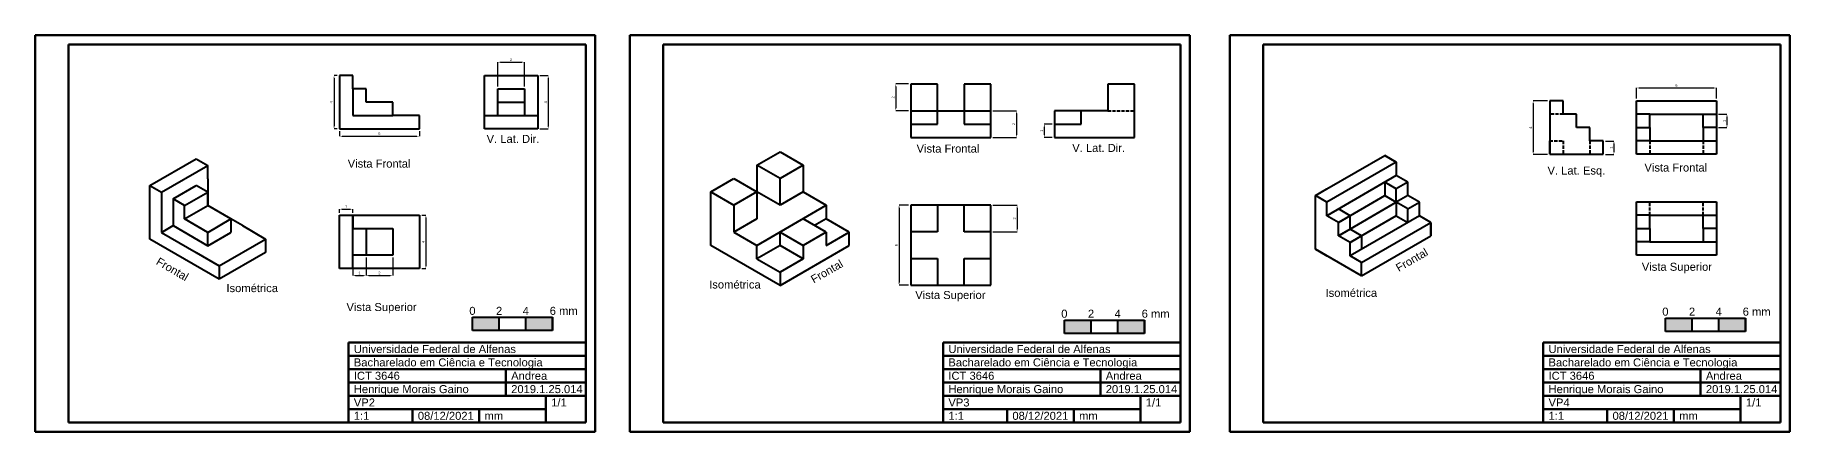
# Model space of a CAD drawing. Header units: centimetres. Extents: x 54 to 321, y 19 to 48.
# Drawn here: x 54.2 to 185.8, y 18.6 to 48.3 of the extents above; entities that cross this region are included whole.
import ezdxf
from ezdxf.enums import TextEntityAlignment as Align

# ---------------------------------------------------------------- set-up
doc = ezdxf.new("R2010")
doc.units = ezdxf.units.CM
doc.linetypes.add('ACAD_ISO02W100', pattern=[15, 12, -3])
doc.layers.get('0').update_dxf_attribs({"lineweight": 50})
for name, color, linetype, lineweight in [('ARESTA', 6, 'Continuous', 40), ('ARESTA NV', 6, 'ACAD_ISO02W100', 40), ('COTAS', 1, 'Continuous', 15), ('TEXTO', 4, 'Continuous', 30)]:
    doc.layers.add(name, color=color, linetype=linetype, lineweight=lineweight)
doc.styles.get("Standard").update_dxf_attribs({"font": 'arial.ttf'})
doc.styles.add('style1', font='arial.ttf', dxfattribs={"height": 0.6})
doc.styles.add('style1-5 cota', font='arial.ttf', dxfattribs={"height": 1})
doc.dimstyles.new('Copy of cota 1-5', dxfattribs={"dimtxt": 0.2, "dimasz": 0.2, "dimexe": 0, "dimexo": 0.1625, "dimgap": 0.1, "dimtad": 1, "dimtxsty": 'Standard', "dimcen": 0.09, "dimclrd": 256, "dimclre": 256, "dimclrt": 256, "dimadec": 0, "dimazin": 0, "dimtfac": 1, "dimtmove": 0, "dimatfit": 3, "dimfxl": 1, "dimarcsym": 0})

# ---------------------------------------------------------------- blocks, each defined once
blk = doc.blocks.new('*D14')
at = {"layer": 'COTAS', "lineweight": -2, "transparency": 16777216}
for p, q in [((119.72, 35.59), (119.01, 35.59)), ((119.01, 35.39), (119.01, 29.79)), ((119.72, 29.59), (119.01, 29.59))]:
    blk.add_line(p, q, dxfattribs=at)
at = {"layer": 'COTAS', "transparency": 16777216}
for points in [[(118.97, 35.39), (119.04, 35.39), (119.01, 35.59)], [(118.97, 29.79), (119.04, 29.79), (119.01, 29.59)]]:
    blk.add_solid(points, dxfattribs=at)
at = {"layer": 'Defpoints', "color": 0, "transparency": 16777216}
for p in [(119.88, 35.59), (119.01, 29.59), (119.88, 29.59)]:
    blk.add_point(p, dxfattribs=at)
at = {"layer": 'COTAS', "transparency": 16777216, "insert": (118.81, 32.59), "char_height": 0.2, "attachment_point": 5, "rotation": 90}
blk.add_mtext('6', dxfattribs=at)
blk = doc.blocks.new('*D15')
at = {"layer": 'COTAS', "lineweight": -2, "transparency": 16777216}
for p, q in [((126.04, 35.59), (127.86, 35.59)), ((127.86, 35.39), (127.86, 33.79)), ((126.04, 33.59), (127.86, 33.59))]:
    blk.add_line(p, q, dxfattribs=at)
at = {"layer": 'COTAS', "transparency": 16777216}
for points in [[(127.82, 35.39), (127.89, 35.39), (127.86, 35.59)], [(127.82, 33.79), (127.89, 33.79), (127.86, 33.59)]]:
    blk.add_solid(points, dxfattribs=at)
at = {"layer": 'Defpoints', "color": 0, "transparency": 16777216}
for p in [(125.88, 35.59), (125.88, 33.59), (127.86, 33.59)]:
    blk.add_point(p, dxfattribs=at)
at = {"layer": 'COTAS', "transparency": 16777216, "insert": (127.66, 34.59), "char_height": 0.2, "attachment_point": 5, "rotation": 90}
blk.add_mtext('2', dxfattribs=at)
blk = doc.blocks.new('*D16')
at = {"layer": 'COTAS', "lineweight": -2, "transparency": 16777216}
for p, q in [((119.72, 44.66), (118.76, 44.66)), ((118.76, 44.46), (118.76, 42.86)), ((119.72, 42.66), (118.76, 42.66))]:
    blk.add_line(p, q, dxfattribs=at)
at = {"layer": 'COTAS', "transparency": 16777216}
for points in [[(118.73, 44.46), (118.79, 44.46), (118.76, 44.66)], [(118.73, 42.86), (118.79, 42.86), (118.76, 42.66)]]:
    blk.add_solid(points, dxfattribs=at)
at = {"layer": 'Defpoints', "color": 0, "transparency": 16777216}
for p in [(119.88, 44.66), (118.76, 42.66), (119.88, 42.66)]:
    blk.add_point(p, dxfattribs=at)
at = {"layer": 'COTAS', "transparency": 16777216, "insert": (118.56, 43.66), "char_height": 0.2, "attachment_point": 5, "rotation": 90}
blk.add_mtext('2', dxfattribs=at)
blk = doc.blocks.new('*D17')
at = {"layer": 'COTAS', "lineweight": -2, "transparency": 16777216}
for p, q in [((126.04, 42.66), (127.81, 42.66)), ((127.81, 42.46), (127.81, 40.86)), ((126.04, 40.66), (127.81, 40.66))]:
    blk.add_line(p, q, dxfattribs=at)
at = {"layer": 'COTAS', "transparency": 16777216}
for points in [[(127.78, 42.46), (127.85, 42.46), (127.81, 42.66)], [(127.78, 40.86), (127.85, 40.86), (127.81, 40.66)]]:
    blk.add_solid(points, dxfattribs=at)
at = {"layer": 'Defpoints', "color": 0, "transparency": 16777216}
for p in [(125.88, 42.66), (125.88, 40.66), (127.81, 40.66)]:
    blk.add_point(p, dxfattribs=at)
at = {"layer": 'COTAS', "transparency": 16777216, "insert": (127.61, 41.66), "char_height": 0.2, "attachment_point": 5, "rotation": 90}
blk.add_mtext('2', dxfattribs=at)
blk = doc.blocks.new('*D18')
at = {"layer": 'COTAS', "lineweight": -2, "transparency": 16777216}
for p, q in [((130.5, 41.66), (129.9, 41.66)), ((129.9, 41.46), (129.9, 40.86)), ((130.5, 40.66), (129.9, 40.66))]:
    blk.add_line(p, q, dxfattribs=at)
at = {"layer": 'COTAS', "transparency": 16777216}
for points in [[(129.87, 41.46), (129.94, 41.46), (129.9, 41.66)], [(129.87, 40.86), (129.94, 40.86), (129.9, 40.66)]]:
    blk.add_solid(points, dxfattribs=at)
at = {"layer": 'Defpoints', "color": 0, "transparency": 16777216}
for p in [(130.66, 41.66), (129.9, 40.66), (130.66, 40.66)]:
    blk.add_point(p, dxfattribs=at)
at = {"layer": 'COTAS', "transparency": 16777216, "insert": (129.7, 41.16), "char_height": 0.2, "attachment_point": 5, "rotation": 90}
blk.add_mtext('1', dxfattribs=at)
blk = doc.blocks.new('*D19')
at = {"layer": 'COTAS', "lineweight": -2, "transparency": 16777216}
for p, q in [((167.64, 43.39), (166.56, 43.39)), ((166.56, 43.19), (166.56, 39.59)), ((167.64, 39.39), (166.56, 39.39))]:
    blk.add_line(p, q, dxfattribs=at)
at = {"layer": 'COTAS', "transparency": 16777216}
for points in [[(166.52, 43.19), (166.59, 43.19), (166.56, 43.39)], [(166.52, 39.59), (166.59, 39.59), (166.56, 39.39)]]:
    blk.add_solid(points, dxfattribs=at)
at = {"layer": 'Defpoints', "color": 0, "transparency": 16777216}
for p in [(167.8, 43.39), (166.56, 39.39), (167.8, 39.39)]:
    blk.add_point(p, dxfattribs=at)
at = {"layer": 'COTAS', "transparency": 16777216, "insert": (166.36, 41.39), "char_height": 0.2, "attachment_point": 5, "rotation": 90}
blk.add_mtext('4', dxfattribs=at)
blk = doc.blocks.new('*D20')
at = {"layer": 'COTAS', "lineweight": -2, "transparency": 16777216}
for p, q in [((171.97, 40.39), (172.61, 40.39)), ((172.61, 40.19), (172.61, 39.59)), ((171.97, 39.39), (172.61, 39.39))]:
    blk.add_line(p, q, dxfattribs=at)
at = {"layer": 'COTAS', "transparency": 16777216}
for points in [[(172.58, 40.19), (172.65, 40.19), (172.61, 40.39)], [(172.58, 39.59), (172.65, 39.59), (172.61, 39.39)]]:
    blk.add_solid(points, dxfattribs=at)
at = {"layer": 'Defpoints', "color": 0, "transparency": 16777216}
for p in [(171.8, 40.39), (171.8, 39.39), (172.61, 39.39)]:
    blk.add_point(p, dxfattribs=at)
at = {"layer": 'COTAS', "transparency": 16777216, "insert": (172.41, 39.89), "char_height": 0.2, "attachment_point": 5, "rotation": 90}
blk.add_mtext('1', dxfattribs=at)
blk = doc.blocks.new('*D21')
at = {"layer": 'COTAS', "lineweight": -2, "transparency": 16777216}
for p, q in [((174.3, 43.56), (174.3, 44.36)), ((174.5, 44.36), (180.1, 44.36)), ((180.3, 43.56), (180.3, 44.36))]:
    blk.add_line(p, q, dxfattribs=at)
at = {"layer": 'COTAS', "transparency": 16777216}
for points in [[(174.5, 44.39), (174.5, 44.33), (174.3, 44.36)], [(180.1, 44.39), (180.1, 44.33), (180.3, 44.36)]]:
    blk.add_solid(points, dxfattribs=at)
at = {"layer": 'Defpoints', "color": 0, "transparency": 16777216}
for p in [(180.3, 44.36), (174.3, 43.39), (180.3, 43.39)]:
    blk.add_point(p, dxfattribs=at)
at = {"layer": 'COTAS', "transparency": 16777216, "insert": (177.3, 44.56), "char_height": 0.2, "attachment_point": 5}
blk.add_mtext('6', dxfattribs=at)
blk = doc.blocks.new('*D51')
at = {"layer": 'COTAS', "lineweight": -2, "transparency": 16777216}
for p, q in [((180.46, 42.39), (181.09, 42.39)), ((181.09, 42.19), (181.09, 41.59)), ((180.46, 41.39), (181.09, 41.39))]:
    blk.add_line(p, q, dxfattribs=at)
at = {"layer": 'COTAS', "transparency": 16777216}
for points in [[(181.06, 42.19), (181.13, 42.19), (181.09, 42.39)], [(181.06, 41.59), (181.13, 41.59), (181.09, 41.39)]]:
    blk.add_solid(points, dxfattribs=at)
at = {"layer": 'Defpoints', "color": 0, "transparency": 16777216}
for p in [(180.3, 42.39), (180.3, 41.39), (181.09, 41.39)]:
    blk.add_point(p, dxfattribs=at)
at = {"layer": 'COTAS', "transparency": 16777216, "insert": (180.89, 41.89), "char_height": 0.2, "attachment_point": 5, "rotation": 90}
blk.add_mtext('1', dxfattribs=at)
blk = doc.blocks.new('*D77')
at = {"layer": 'COTAS', "lineweight": -2, "transparency": 16777216}
for p, q in [((77.04, 41.13), (77.04, 40.75)), ((83.04, 41.13), (83.04, 40.75)), ((77.24, 40.75), (82.84, 40.75))]:
    blk.add_line(p, q, dxfattribs=at)
at = {"layer": 'COTAS', "transparency": 16777216}
for points in [[(77.24, 40.78), (77.24, 40.72), (77.04, 40.75)], [(82.84, 40.78), (82.84, 40.72), (83.04, 40.75)]]:
    blk.add_solid(points, dxfattribs=at)
at = {"layer": 'Defpoints', "color": 0, "transparency": 16777216}
for p in [(77.04, 41.29), (83.04, 41.29), (83.04, 40.75)]:
    blk.add_point(p, dxfattribs=at)
at = {"layer": 'COTAS', "transparency": 16777216, "insert": (80.04, 40.95), "char_height": 0.2, "attachment_point": 5}
blk.add_mtext('6', dxfattribs=at)
blk = doc.blocks.new('*D78')
at = {"layer": 'COTAS', "lineweight": -2, "transparency": 16777216}
for p, q in [((76.88, 45.29), (76.64, 45.29)), ((76.64, 45.09), (76.64, 41.49)), ((76.88, 41.29), (76.64, 41.29))]:
    blk.add_line(p, q, dxfattribs=at)
at = {"layer": 'COTAS', "transparency": 16777216}
for points in [[(76.6, 45.09), (76.67, 45.09), (76.64, 45.29)], [(76.6, 41.49), (76.67, 41.49), (76.64, 41.29)]]:
    blk.add_solid(points, dxfattribs=at)
at = {"layer": 'Defpoints', "color": 0, "transparency": 16777216}
for p in [(77.04, 45.29), (76.64, 41.29), (77.04, 41.29)]:
    blk.add_point(p, dxfattribs=at)
at = {"layer": 'COTAS', "transparency": 16777216, "insert": (76.44, 43.29), "char_height": 0.2, "attachment_point": 5, "rotation": 90}
blk.add_mtext('4', dxfattribs=at)
blk = doc.blocks.new('*D79')
at = {"layer": 'COTAS', "lineweight": -2, "transparency": 16777216}
for p, q in [((92.07, 45.29), (92.7, 45.29)), ((92.7, 45.09), (92.7, 41.49)), ((92.07, 41.29), (92.7, 41.29))]:
    blk.add_line(p, q, dxfattribs=at)
at = {"layer": 'COTAS', "transparency": 16777216}
for points in [[(92.66, 45.09), (92.73, 45.09), (92.7, 45.29)], [(92.66, 41.49), (92.73, 41.49), (92.7, 41.29)]]:
    blk.add_solid(points, dxfattribs=at)
at = {"layer": 'Defpoints', "color": 0, "transparency": 16777216}
for p in [(91.91, 45.29), (91.91, 41.29), (92.7, 41.29)]:
    blk.add_point(p, dxfattribs=at)
at = {"layer": 'COTAS', "transparency": 16777216, "insert": (92.5, 43.29), "char_height": 0.2, "attachment_point": 5, "rotation": 90}
blk.add_mtext('4', dxfattribs=at)
blk = doc.blocks.new('*D80')
at = {"layer": 'COTAS', "lineweight": -2, "transparency": 16777216}
for p, q in [((77.04, 35), (77.04, 35.29)), ((77.24, 35.29), (77.84, 35.29)), ((78.04, 35), (78.04, 35.29))]:
    blk.add_line(p, q, dxfattribs=at)
at = {"layer": 'COTAS', "transparency": 16777216}
for points in [[(77.24, 35.32), (77.24, 35.25), (77.04, 35.29)], [(77.84, 35.32), (77.84, 35.25), (78.04, 35.29)]]:
    blk.add_solid(points, dxfattribs=at)
at = {"layer": 'Defpoints', "color": 0, "transparency": 16777216}
for p in [(77.04, 34.84), (78.04, 35.29), (78.04, 34.84)]:
    blk.add_point(p, dxfattribs=at)
at = {"layer": 'COTAS', "transparency": 16777216, "insert": (77.54, 35.49), "char_height": 0.2, "attachment_point": 5}
blk.add_mtext('1', dxfattribs=at)
blk = doc.blocks.new('*D81')
at = {"layer": 'COTAS', "lineweight": -2, "transparency": 16777216}
for p, q in [((83.21, 34.84), (83.53, 34.84)), ((83.53, 34.64), (83.53, 31.04)), ((83.21, 30.84), (83.53, 30.84))]:
    blk.add_line(p, q, dxfattribs=at)
at = {"layer": 'COTAS', "transparency": 16777216}
for points in [[(83.49, 34.64), (83.56, 34.64), (83.53, 34.84)], [(83.49, 31.04), (83.56, 31.04), (83.53, 30.84)]]:
    blk.add_solid(points, dxfattribs=at)
at = {"layer": 'Defpoints', "color": 0, "transparency": 16777216}
for p in [(83.04, 34.84), (83.04, 30.84), (83.53, 30.84)]:
    blk.add_point(p, dxfattribs=at)
at = {"layer": 'COTAS', "transparency": 16777216, "insert": (83.33, 32.84), "char_height": 0.2, "attachment_point": 5, "rotation": 90}
blk.add_mtext('4', dxfattribs=at)
blk = doc.blocks.new('*D82')
at = {"layer": 'COTAS', "lineweight": -2, "transparency": 16777216}
for p, q in [((79.04, 31.68), (79.04, 30.31)), ((81.04, 31.68), (81.04, 30.31)), ((79.24, 30.31), (80.84, 30.31))]:
    blk.add_line(p, q, dxfattribs=at)
at = {"layer": 'COTAS', "transparency": 16777216}
for points in [[(79.24, 30.35), (79.24, 30.28), (79.04, 30.31)], [(80.84, 30.35), (80.84, 30.28), (81.04, 30.31)]]:
    blk.add_solid(points, dxfattribs=at)
at = {"layer": 'Defpoints', "color": 0, "transparency": 16777216}
for p in [(79.04, 31.84), (81.04, 31.84), (81.04, 30.31)]:
    blk.add_point(p, dxfattribs=at)
at = {"layer": 'COTAS', "transparency": 16777216, "insert": (80.04, 30.51), "char_height": 0.2, "attachment_point": 5}
blk.add_mtext('2', dxfattribs=at)
blk = doc.blocks.new('*D83')
at = {"layer": 'COTAS', "lineweight": -2, "transparency": 16777216}
for p, q in [((78.04, 31.68), (78.04, 30.31)), ((79.04, 31.68), (79.04, 30.31)), ((78.24, 30.31), (78.84, 30.31))]:
    blk.add_line(p, q, dxfattribs=at)
at = {"layer": 'COTAS', "transparency": 16777216}
for points in [[(78.24, 30.35), (78.24, 30.28), (78.04, 30.31)], [(78.84, 30.35), (78.84, 30.28), (79.04, 30.31)]]:
    blk.add_solid(points, dxfattribs=at)
at = {"layer": 'Defpoints', "color": 0, "transparency": 16777216}
for p in [(78.04, 31.84), (79.04, 31.84), (79.04, 30.31)]:
    blk.add_point(p, dxfattribs=at)
at = {"layer": 'COTAS', "transparency": 16777216, "insert": (78.54, 30.51), "char_height": 0.2, "attachment_point": 5}
blk.add_mtext('1', dxfattribs=at)
blk = doc.blocks.new('*D84')
at = {"layer": 'COTAS', "lineweight": -2, "transparency": 16777216}
for p, q in [((88.91, 44.46), (88.91, 46.29)), ((89.11, 46.29), (90.71, 46.29)), ((90.91, 44.46), (90.91, 46.29))]:
    blk.add_line(p, q, dxfattribs=at)
at = {"layer": 'COTAS', "transparency": 16777216}
for points in [[(89.11, 46.33), (89.11, 46.26), (88.91, 46.29)], [(90.71, 46.33), (90.71, 46.26), (90.91, 46.29)]]:
    blk.add_solid(points, dxfattribs=at)
at = {"layer": 'Defpoints', "color": 0, "transparency": 16777216}
for p in [(90.91, 46.29), (88.91, 44.29), (90.91, 44.29)]:
    blk.add_point(p, dxfattribs=at)
at = {"layer": 'COTAS', "transparency": 16777216, "insert": (89.91, 46.49), "char_height": 0.2, "attachment_point": 5}
blk.add_mtext('2', dxfattribs=at)

msp = doc.modelspace()

# ---------------------------------------------------------------- hatches: boundary and pattern name
at = {"layer": 'ARESTA'}
h = msp.add_hatch(color=256, dxfattribs=at)
h.dxf.hatch_style = 1
h.paths.add_polyline_path([(89.016, 27.194), (87.016, 27.194), (87.016, 26.194), (89.016, 26.194)])
h.paths.add_polyline_path([(93.016, 27.194), (91.016, 27.194), (91.016, 26.194), (93.016, 26.194)])
h = msp.add_hatch(color=256, dxfattribs=at)
h.dxf.hatch_style = 1
h.paths.add_polyline_path([(131.403, 26.981), (131.403, 25.981), (133.403, 25.981), (133.403, 26.981)])
h.paths.add_polyline_path([(135.403, 26.981), (135.403, 25.981), (137.403, 25.981), (137.403, 26.981)])
h = msp.add_hatch(color=256, dxfattribs=at)
h.dxf.hatch_style = 1
h.paths.add_polyline_path([(176.473, 27.135), (176.473, 26.135), (178.473, 26.135), (178.473, 27.135)])
h.paths.add_polyline_path([(180.473, 27.135), (180.473, 26.135), (182.473, 26.135), (182.473, 27.135)])

# ---------------------------------------------------------------- linework, layer by layer
for p, q in [((54.221, 18.615), (54.221, 48.315)), ((54.221, 48.315), (96.221, 48.315)), ((56.721, 19.315), (56.721, 47.615)), ((56.721, 47.615), (95.521, 47.615)), ((95.521, 47.615), (95.521, 19.315)), ((96.221, 48.315), (96.221, 18.615)), ((98.807, 18.615), (98.807, 48.315)), ((98.807, 48.315), (140.807, 48.315)), ((101.307, 19.315), (101.307, 47.615)), ((101.307, 47.615), (140.107, 47.615)), ((140.107, 47.615), (140.107, 19.315)), ((140.807, 48.315), (140.807, 18.615)), ((143.81, 18.615), (143.81, 48.315)), ((143.81, 48.315), (185.81, 48.315)), ((146.31, 19.315), (146.31, 47.615)), ((146.31, 47.615), (185.11, 47.615)), ((185.11, 47.615), (185.11, 19.315)), ((185.81, 48.315), (185.81, 18.615)), ((77.721, 19.315), (77.721, 25.315)), ((77.721, 25.315), (95.521, 25.315)), ((95.521, 25.315), (95.521, 19.315)), ((122.307, 19.315), (122.307, 25.315)), ((122.307, 25.315), (140.107, 25.315)), ((140.107, 25.315), (140.107, 19.315)), ((167.31, 19.315), (167.31, 25.315)), ((167.31, 25.315), (185.11, 25.315)), ((185.11, 25.315), (185.11, 19.315)), ((77.721, 24.315), (95.521, 24.315)), ((122.307, 24.315), (140.107, 24.315)), ((167.31, 24.315), (185.11, 24.315)), ((77.721, 23.315), (95.521, 23.315)), ((89.521, 23.315), (89.521, 21.315)), ((122.307, 23.315), (140.107, 23.315)), ((134.107, 23.315), (134.107, 21.315)), ((167.31, 23.315), (185.11, 23.315)), ((179.11, 23.315), (179.11, 21.315)), ((77.721, 22.315), (95.521, 22.315)), ((77.721, 21.315), (95.521, 21.315)), ((92.521, 21.315), (92.521, 19.315)), ((122.307, 22.315), (140.107, 22.315)), ((122.307, 21.315), (140.107, 21.315)), ((137.107, 21.315), (137.107, 19.315)), ((167.31, 22.315), (185.11, 22.315)), ((167.31, 21.315), (185.11, 21.315)), ((182.11, 21.315), (182.11, 19.315)), ((77.721, 20.315), (92.521, 20.315)), ((82.521, 20.315), (82.521, 19.315)), ((87.521, 20.315), (87.521, 19.315)), ((122.307, 20.315), (137.107, 20.315)), ((127.107, 20.315), (127.107, 19.315)), ((132.107, 20.315), (132.107, 19.315)), ((167.31, 20.315), (182.11, 20.315)), ((172.11, 20.315), (172.11, 19.315)), ((177.11, 20.315), (177.11, 19.315)), ((96.221, 18.615), (54.221, 18.615)), ((95.521, 19.315), (56.721, 19.315)), ((95.521, 19.315), (77.721, 19.315)), ((77.721, 19.315), (95.521, 19.315)), ((140.807, 18.615), (98.807, 18.615)), ((140.107, 19.315), (101.307, 19.315)), ((140.107, 19.315), (122.307, 19.315)), ((122.307, 19.315), (140.107, 19.315)), ((185.81, 18.615), (143.81, 18.615)), ((185.11, 19.315), (146.31, 19.315)), ((185.11, 19.315), (167.31, 19.315)), ((167.31, 19.315), (185.11, 19.315))]:
    msp.add_line(p, q)
for p, q in [((77.044, 45.295), (77.044, 41.295)), ((78.044, 45.295), (77.044, 45.295)), ((78.044, 44.295), (78.044, 45.295)), ((87.911, 41.295), (87.911, 45.295)), ((87.911, 45.295), (91.911, 45.295)), ((91.911, 45.295), (91.911, 41.295)), ((79.044, 44.295), (78.044, 44.295)), ((78.044, 44.295), (78.044, 42.295)), ((79.044, 43.295), (79.044, 44.295)), ((88.911, 42.295), (88.911, 44.295)), ((88.911, 44.295), (90.911, 44.295)), ((90.911, 44.295), (90.911, 42.295)), ((119.882, 44.658), (119.882, 40.658)), ((121.882, 44.658), (119.882, 44.658)), ((121.882, 41.658), (121.882, 44.658)), ((125.882, 44.658), (123.882, 44.658)), ((123.882, 44.658), (123.882, 42.658)), ((125.882, 40.658), (125.882, 44.658)), ((136.663, 44.658), (134.663, 44.658)), ((134.663, 44.658), (134.663, 42.658)), ((136.663, 40.658), (136.663, 44.658)), ((78.044, 42.295), (81.044, 42.295)), ((81.044, 43.295), (79.044, 43.295)), ((81.044, 42.295), (81.044, 43.295)), ((83.044, 42.295), (81.044, 42.295)), ((83.044, 41.295), (83.044, 42.295)), ((87.911, 41.295), (87.911, 42.295)), ((87.911, 42.295), (91.911, 42.295)), ((87.911, 42.295), (88.911, 42.295)), ((88.911, 43.295), (90.911, 43.295)), ((119.882, 42.658), (121.882, 42.658)), ((121.882, 42.658), (123.882, 42.658)), ((123.882, 42.658), (123.882, 41.658)), ((123.882, 42.658), (125.882, 42.658)), ((134.663, 42.658), (130.663, 42.658)), ((130.663, 42.658), (130.663, 40.658)), ((130.663, 42.658), (130.663, 41.658)), ((132.663, 41.658), (132.663, 42.658)), ((167.804, 43.394), (167.804, 39.394)), ((168.804, 43.394), (167.804, 43.394)), ((168.804, 42.394), (168.804, 43.394)), ((169.804, 42.394), (168.804, 42.394)), ((169.804, 41.394), (169.804, 42.394)), ((174.299, 43.394), (180.299, 43.394)), ((174.299, 39.394), (174.299, 43.394)), ((175.299, 42.394), (174.299, 42.394)), ((175.299, 41.394), (175.299, 42.394)), ((175.299, 42.394), (179.299, 42.394)), ((179.299, 41.394), (179.299, 42.394)), ((179.299, 42.394), (180.299, 42.394)), ((180.299, 43.394), (180.299, 39.394)), ((77.044, 41.295), (83.044, 41.295)), ((91.911, 41.295), (87.911, 41.295)), ((119.882, 41.658), (121.882, 41.658)), ((123.882, 41.658), (125.882, 41.658)), ((130.663, 41.658), (132.663, 41.658)), ((170.804, 41.394), (169.804, 41.394)), ((170.804, 40.394), (170.804, 41.394)), ((174.299, 41.394), (175.299, 41.394)), ((175.299, 41.394), (175.299, 40.394)), ((180.299, 41.394), (179.299, 41.394)), ((179.299, 41.394), (179.299, 40.394)), ((108.348, 38.574), (110.08, 39.574)), ((110.08, 39.574), (111.812, 38.574)), ((119.882, 40.658), (125.882, 40.658)), ((130.663, 40.658), (136.663, 40.658)), ((171.804, 40.394), (170.804, 40.394)), ((171.804, 39.394), (171.804, 40.394)), ((175.299, 40.394), (174.299, 40.394)), ((175.299, 40.394), (179.299, 40.394)), ((179.299, 40.394), (180.299, 40.394)), ((62.835, 37.052), (66.299, 39.052)), ((63.701, 36.552), (67.165, 38.552)), ((66.299, 39.052), (67.165, 38.552)), ((67.165, 37.552), (67.165, 38.552)), ((110.08, 37.574), (108.348, 38.574)), ((108.348, 38.574), (108.348, 36.574)), ((111.812, 38.574), (110.08, 37.574)), ((111.812, 38.574), (111.812, 36.574)), ((151.096, 36.8), (155.426, 39.3)), ((156.292, 38.8), (151.096, 35.8)), ((155.426, 39.3), (156.292, 38.8)), ((156.292, 38.8), (155.426, 39.3)), ((156.292, 38.8), (156.292, 37.8)), ((167.804, 39.394), (171.804, 39.394)), ((180.299, 39.394), (174.299, 39.394)), ((62.835, 33.052), (62.835, 37.052)), ((62.835, 37.052), (63.701, 36.552)), ((64.567, 36.052), (66.299, 37.052)), ((67.165, 36.552), (66.299, 37.052)), ((67.165, 37.552), (67.165, 35.552)), ((104.884, 36.574), (106.616, 37.574)), ((106.616, 37.574), (108.348, 36.574)), ((110.08, 35.574), (110.08, 37.574)), ((156.292, 37.8), (151.096, 34.8)), ((156.292, 36.8), (155.426, 37.3)), ((155.426, 37.3), (155.426, 36.3)), ((157.158, 37.3), (156.292, 37.8)), ((157.158, 37.3), (156.292, 37.8)), ((157.158, 37.3), (156.292, 36.8)), ((157.158, 36.3), (157.158, 37.3)), ((63.701, 36.552), (63.701, 35.552)), ((63.701, 35.552), (63.701, 33.552)), ((65.433, 35.552), (64.567, 36.052)), ((64.567, 36.052), (64.567, 34.052)), ((65.433, 35.552), (67.165, 36.552)), ((65.433, 34.552), (67.165, 35.552)), ((65.433, 34.552), (65.433, 35.552)), ((67.165, 35.552), (67.165, 36.552)), ((68.897, 34.552), (67.165, 35.552)), ((104.884, 32.574), (104.884, 36.574)), ((104.884, 32.574), (104.884, 36.574)), ((104.884, 36.574), (106.616, 35.574)), ((108.348, 36.574), (106.616, 35.574)), ((106.616, 35.574), (106.616, 33.574)), ((108.348, 36.574), (108.348, 34.574)), ((110.08, 35.574), (108.348, 36.574)), ((108.348, 32.574), (113.544, 35.574)), ((111.812, 36.574), (110.08, 35.574)), ((111.812, 36.574), (113.544, 35.574)), ((113.544, 35.574), (113.544, 34.574)), ((121.882, 35.587), (119.882, 35.587)), ((119.882, 35.587), (119.882, 33.587)), ((123.882, 35.587), (121.882, 35.587)), ((121.882, 35.587), (121.882, 33.587)), ((123.882, 33.587), (123.882, 35.587)), ((125.882, 35.587), (123.882, 35.587)), ((125.882, 33.587), (125.882, 35.587)), ((150.229, 36.3), (151.096, 36.8)), ((150.229, 32.3), (150.229, 36.3)), ((151.096, 35.8), (150.229, 36.3)), ((151.096, 34.8), (151.096, 35.8)), ((151.962, 34.3), (155.426, 36.3)), ((151.962, 33.3), (156.292, 35.8)), ((155.426, 36.3), (156.292, 35.8)), ((156.292, 35.8), (156.292, 36.8)), ((157.158, 36.3), (156.292, 35.8)), ((157.158, 35.3), (156.292, 35.8)), ((156.292, 35.8), (156.292, 34.8)), ((158.024, 35.8), (157.158, 36.3)), ((157.158, 35.3), (158.024, 35.8)), ((158.024, 34.8), (158.024, 35.8)), ((174.299, 35.841), (180.299, 35.841)), ((174.299, 31.841), (174.299, 35.841)), ((180.299, 35.841), (180.299, 31.841)), ((67.165, 33.552), (65.433, 34.552)), ((67.165, 33.552), (68.897, 34.552)), ((68.897, 34.552), (68.897, 33.552)), ((69.763, 34.052), (68.897, 34.552)), ((77.044, 34.839), (83.044, 34.839)), ((77.044, 30.839), (77.044, 34.839)), ((78.044, 30.839), (78.044, 34.839)), ((78.044, 34.839), (78.044, 33.839)), ((83.044, 34.839), (83.044, 30.839)), ((108.348, 34.574), (106.616, 33.574)), ((113.544, 33.574), (111.812, 34.574)), ((113.544, 34.574), (112.678, 34.074)), ((115.276, 33.574), (113.544, 34.574)), ((151.962, 34.3), (151.096, 34.8)), ((152.828, 34.8), (151.962, 35.3)), ((152.828, 34.8), (151.962, 34.3)), ((151.962, 33.3), (151.962, 34.3)), ((158.024, 34.8), (152.828, 31.8)), ((152.828, 33.8), (152.828, 34.8)), ((156.292, 34.8), (152.828, 32.8)), ((153.694, 31.3), (158.89, 34.3)), ((156.292, 34.8), (157.158, 34.3)), ((157.158, 34.3), (157.158, 35.3)), ((158.89, 34.3), (158.024, 34.8)), ((158.89, 34.3), (158.024, 34.8)), ((158.89, 34.3), (158.89, 33.3)), ((158.89, 33.3), (158.89, 34.3)), ((175.299, 34.841), (174.299, 34.841)), ((175.299, 33.841), (175.299, 34.841)), ((175.299, 34.841), (179.299, 34.841)), ((179.299, 33.841), (179.299, 34.841)), ((179.299, 34.841), (180.299, 34.841)), ((68.031, 30.052), (62.835, 33.052)), ((63.701, 33.552), (64.567, 34.052)), ((63.701, 33.552), (66.299, 32.052)), ((64.567, 34.052), (67.165, 32.552)), ((67.165, 32.552), (68.897, 33.552)), ((67.165, 32.552), (67.165, 33.552)), ((68.031, 31.052), (71.495, 33.052)), ((69.763, 34.052), (71.495, 33.052)), ((71.495, 33.052), (71.495, 32.052)), ((78.044, 33.839), (79.044, 33.839)), ((79.044, 33.839), (79.044, 31.839)), ((79.044, 33.839), (81.044, 33.839)), ((81.044, 33.839), (81.044, 31.839)), ((106.616, 33.574), (108.348, 32.574)), ((110.08, 32.574), (110.08, 33.574)), ((110.08, 33.574), (111.812, 32.574)), ((113.544, 33.574), (111.812, 32.574)), ((113.544, 33.574), (113.544, 32.574)), ((113.544, 32.574), (115.276, 33.574)), ((115.276, 32.574), (115.276, 33.574)), ((119.882, 33.587), (119.882, 31.587)), ((121.882, 33.587), (119.882, 33.587)), ((125.882, 33.587), (123.882, 33.587)), ((125.882, 31.587), (125.882, 33.587)), ((152.828, 33.8), (151.962, 33.3)), ((152.828, 32.8), (151.962, 33.3)), ((153.694, 33.3), (152.828, 33.8)), ((152.828, 32.8), (153.694, 33.3)), ((153.694, 30.3), (158.89, 33.3)), ((153.694, 33.3), (153.694, 32.3)), ((174.299, 33.841), (175.299, 33.841)), ((175.299, 33.841), (175.299, 32.841)), ((180.299, 33.841), (179.299, 33.841)), ((179.299, 33.841), (179.299, 32.841)), ((66.299, 32.052), (68.031, 31.052)), ((71.495, 32.052), (68.031, 30.052)), ((79.044, 31.839), (78.044, 31.839)), ((81.044, 31.839), (79.044, 31.839)), ((110.08, 29.574), (104.884, 32.574)), ((110.08, 32.574), (108.348, 31.574)), ((108.348, 31.574), (108.348, 32.574)), ((110.08, 29.574), (115.276, 32.574)), ((111.812, 31.574), (110.08, 32.574)), ((111.812, 32.574), (111.812, 31.574)), ((119.882, 31.587), (121.882, 31.587)), ((119.882, 31.587), (119.882, 29.587)), ((121.882, 31.587), (121.882, 29.587)), ((123.882, 29.587), (123.882, 31.587)), ((123.882, 31.587), (125.882, 31.587)), ((125.882, 29.587), (125.882, 31.587)), ((153.694, 30.3), (150.229, 32.3)), ((150.229, 32.3), (151.096, 31.8)), ((152.828, 31.8), (152.828, 32.8)), ((153.694, 31.3), (152.828, 31.8)), ((175.299, 32.841), (174.299, 32.841)), ((180.299, 31.841), (174.299, 31.841)), ((175.299, 32.841), (179.299, 32.841)), ((179.299, 32.841), (180.299, 32.841)), ((68.031, 31.052), (68.031, 30.052)), ((83.044, 30.839), (77.044, 30.839)), ((108.348, 31.574), (110.08, 30.574)), ((111.812, 31.574), (110.08, 30.574)), ((110.08, 30.574), (110.08, 29.574)), ((153.694, 30.3), (153.694, 31.3)), ((119.882, 29.587), (121.882, 29.587)), ((121.882, 29.587), (123.882, 29.587)), ((123.882, 29.587), (125.882, 29.587)), ((87.016, 26.194), (87.016, 27.194)), ((87.016, 27.194), (89.016, 27.194)), ((89.016, 27.194), (91.016, 27.194)), ((89.016, 26.194), (89.016, 27.194)), ((91.016, 27.194), (93.016, 27.194)), ((91.016, 26.194), (91.016, 27.194)), ((93.016, 27.194), (93.016, 26.194)), ((93.016, 26.194), (93.016, 27.194)), ((131.403, 25.981), (131.403, 26.981)), ((131.403, 26.981), (133.403, 26.981)), ((133.403, 26.981), (135.403, 26.981)), ((133.403, 25.981), (133.403, 26.981)), ((135.403, 26.981), (137.403, 26.981)), ((135.403, 25.981), (135.403, 26.981)), ((137.403, 26.981), (137.403, 25.981)), ((137.403, 25.981), (137.403, 26.981)), ((176.473, 26.135), (176.473, 27.135)), ((176.473, 27.135), (178.473, 27.135)), ((178.473, 27.135), (180.473, 27.135)), ((178.473, 26.135), (178.473, 27.135)), ((180.473, 27.135), (182.473, 27.135)), ((180.473, 26.135), (180.473, 27.135)), ((182.473, 27.135), (182.473, 26.135)), ((182.473, 26.135), (182.473, 27.135)), ((93.016, 26.194), (87.016, 26.194)), ((137.403, 25.981), (131.403, 25.981)), ((182.473, 26.135), (176.473, 26.135))]:
    msp.add_line(p, q, dxfattribs=at)
at = {"layer": 'ARESTA NV', "ltscale": 0.02, "transparency": 33554687}
for p, q in [((134.663, 42.658), (136.663, 42.658)), ((168.804, 42.394), (167.804, 42.394)), ((167.804, 40.394), (168.804, 40.394)), ((168.804, 40.394), (168.804, 39.394)), ((170.804, 40.394), (170.804, 39.394)), ((175.299, 40.394), (175.299, 39.394)), ((179.299, 40.394), (179.299, 39.394)), ((175.299, 34.841), (175.299, 35.841)), ((179.299, 34.841), (179.299, 35.841))]:
    msp.add_line(p, q, dxfattribs=at)
at = {"layer": 'ARESTA NV'}
msp.add_line((167.804, 39.394), (167.804, 40.394), dxfattribs=at)

# ---------------------------------------------------------------- texts
at = {"layer": 'ARESTA', "style": 'style1'}
for s, p in [('0', (87.016, 27.194)), ('2', (89.016, 27.194)), ('4', (91.016, 27.194)), ('6 mm', (93.861, 27.194)), ('0', (131.403, 26.981)), ('2', (133.403, 26.981)), ('4', (135.403, 26.981)), ('6 mm', (138.248, 26.981)), ('0', (176.473, 27.135)), ('2', (178.473, 27.135)), ('4', (180.473, 27.135)), ('6 mm', (183.318, 27.135))]:
    msp.add_text(s, height=0.6, dxfattribs=at).set_placement(p, align=Align.BOTTOM_CENTER)
at = {"layer": 'TEXTO', "style": 'style1'}
for s, p in [('Universidade Federal de Alfenas', (78.121, 25.115)), ('Universidade Federal de Alfenas', (122.707, 25.115)), ('Universidade Federal de Alfenas', (167.71, 25.115)), ('Bacharelado em Ciência e Tecnologia', (78.121, 24.115)), ('Bacharelado em Ciência e Tecnologia', (122.707, 24.115)), ('Bacharelado em Ciência e Tecnologia', (167.71, 24.115)), ('ICT 3646', (78.121, 23.115)), ('Andrea', (89.921, 23.115)), ('ICT 3646', (122.707, 23.115)), ('Andrea', (134.507, 23.115)), ('ICT 3646', (167.71, 23.115)), ('Andrea', (179.51, 23.115)), ('VP2', (78.121, 21.115)), ('Henrique Morais Gaino', (78.121, 22.115)), ('2019.1.25.014', (89.921, 22.115)), ('1/1', (92.921, 21.115)), ('VP3', (122.707, 21.115)), ('Henrique Morais Gaino', (122.707, 22.115)), ('2019.1.25.014', (134.507, 22.115)), ('1/1', (137.507, 21.115)), ('VP4', (167.71, 21.115)), ('Henrique Morais Gaino', (167.71, 22.115)), ('2019.1.25.014', (179.51, 22.115)), ('1/1', (182.51, 21.115)), ('1:1', (78.121, 20.115)), ('08/12/2021', (82.921, 20.115)), ('mm', (87.921, 20.115)), ('1:1', (122.707, 20.115)), ('08/12/2021', (127.507, 20.115)), ('mm', (132.507, 20.115)), ('1:1', (167.71, 20.115)), ('08/12/2021', (172.51, 20.115)), ('mm', (177.51, 20.115))]:
    msp.add_text(s, height=0.6, dxfattribs=at).set_placement(p, align=Align.TOP_LEFT)
at = {"layer": 'TEXTO', "char_height": 0.6, "attachment_point": 1, "style": 'style1'}
for s, insert, width in [('V. Lat. Dir.', (88.08, 40.849), 4.25648), ('Vista Frontal', (120.323, 40.122), 4.91589), ('Vista Frontal', (77.664, 39), 4.91589), ('Vista Frontal', (174.903, 38.703), 4.91589), ('Vista Superior', (174.706, 31.274), 5.49222), ('Isométrica', (68.57, 29.677), 0.36801), ('Isométrica', (104.768, 29.946), 0.36801), ('Vista Superior', (120.224, 29.161), 5.49222), ('Isométrica', (150.99, 29.322), 0.36801), ('Vista Superior', (77.57, 28.26), 5.49222)]:
    msp.add_mtext(s, dxfattribs=dict(at, insert=insert, width=width))
for s, insert in [('V. Lat. Dir.', (131.995, 40.171)), ('V. Lat. Esq.', (167.634, 38.479))]:
    msp.add_mtext(s, dxfattribs=dict(at, insert=insert))
at = {"layer": 'TEXTO', "char_height": 0.6, "width": 1.78103, "attachment_point": 1, "style": 'style1-5 cota'}
for insert, rotation in [((63.537, 31.709), 330), ((156.179, 31.1), 30), ((112.313, 30.233), 30)]:
    msp.add_mtext('Frontal', dxfattribs=dict(at, insert=insert, rotation=rotation))

# ---------------------------------------------------------------- dimensions: what is measured, and where the dimension line sits
at = {"layer": 'COTAS', "transparency": 33554687}
for base, p1, p2, picture, middle in [((90.911, 46.292), (88.911, 44.295), (90.911, 44.295), '*D84', (89.911, 46.493)), ((83.044, 40.748), (77.044, 41.295), (83.044, 41.295), '*D77', (80.044, 40.95)), ((78.044, 35.287), (77.044, 34.839), (78.044, 34.839), '*D80', (77.544, 35.488)), ((79.044, 30.312), (78.044, 31.839), (79.044, 31.839), '*D83', (78.544, 30.512)), ((81.044, 30.312), (79.044, 31.839), (81.044, 31.839), '*D82', (80.044, 30.512))]:
    dim = msp.add_linear_dim(base=base, p1=p1, p2=p2, dimstyle='Copy of cota 1-5', dxfattribs=at)
    dim.commit()
    dim.dimension.update_dxf_attribs({"geometry": picture, "text_midpoint": middle})
for base, p1, p2, picture, middle in [((76.638, 41.295), (77.044, 45.295), (77.044, 41.295), '*D78', (76.438, 43.295)), ((92.697, 41.295), (91.911, 45.295), (91.911, 41.295), '*D79', (92.497, 43.295)), ((83.527, 30.839), (83.044, 34.839), (83.044, 30.839), '*D81', (83.327, 32.839))]:
    dim = msp.add_linear_dim(base=base, p1=p1, p2=p2, angle=90, dimstyle='Copy of cota 1-5', dxfattribs=at)
    dim.commit()
    dim.dimension.update_dxf_attribs({"geometry": picture, "text_midpoint": middle})
at = {"layer": 'COTAS'}
for base, p1, p2, picture, middle in [((118.762, 42.658), (119.882, 44.658), (119.882, 42.658), '*D16', (118.561, 43.658)), ((127.815, 40.658), (125.882, 42.658), (125.882, 40.658), '*D17', (127.615, 41.658)), ((166.556, 39.394), (167.804, 43.394), (167.804, 39.394), '*D19', (166.356, 41.394)), ((181.094, 41.394), (180.299, 42.394), (180.299, 41.394), '*D51', (180.894, 41.894)), ((129.904, 40.658), (130.663, 41.658), (130.663, 40.658), '*D18', (129.704, 41.158)), ((172.615, 39.394), (171.804, 40.394), (171.804, 39.394), '*D20', (172.415, 39.894)), ((119.007, 29.587), (119.882, 35.587), (119.882, 29.587), '*D14', (118.805, 32.587)), ((127.856, 33.587), (125.882, 35.587), (125.882, 33.587), '*D15', (127.655, 34.587))]:
    dim = msp.add_linear_dim(base=base, p1=p1, p2=p2, angle=90, dimstyle='Copy of cota 1-5', dxfattribs=at)
    dim.commit()
    dim.dimension.update_dxf_attribs({"geometry": picture, "text_midpoint": middle})
dim = msp.add_linear_dim(base=(180.299, 44.361), p1=(174.299, 43.394), p2=(180.299, 43.394), dimstyle='Copy of cota 1-5', dxfattribs=at)
dim.commit()
dim.dimension.update_dxf_attribs({"geometry": '*D21', "text_midpoint": (177.299, 44.563)})

doc.saveas('drawing.dxf')
